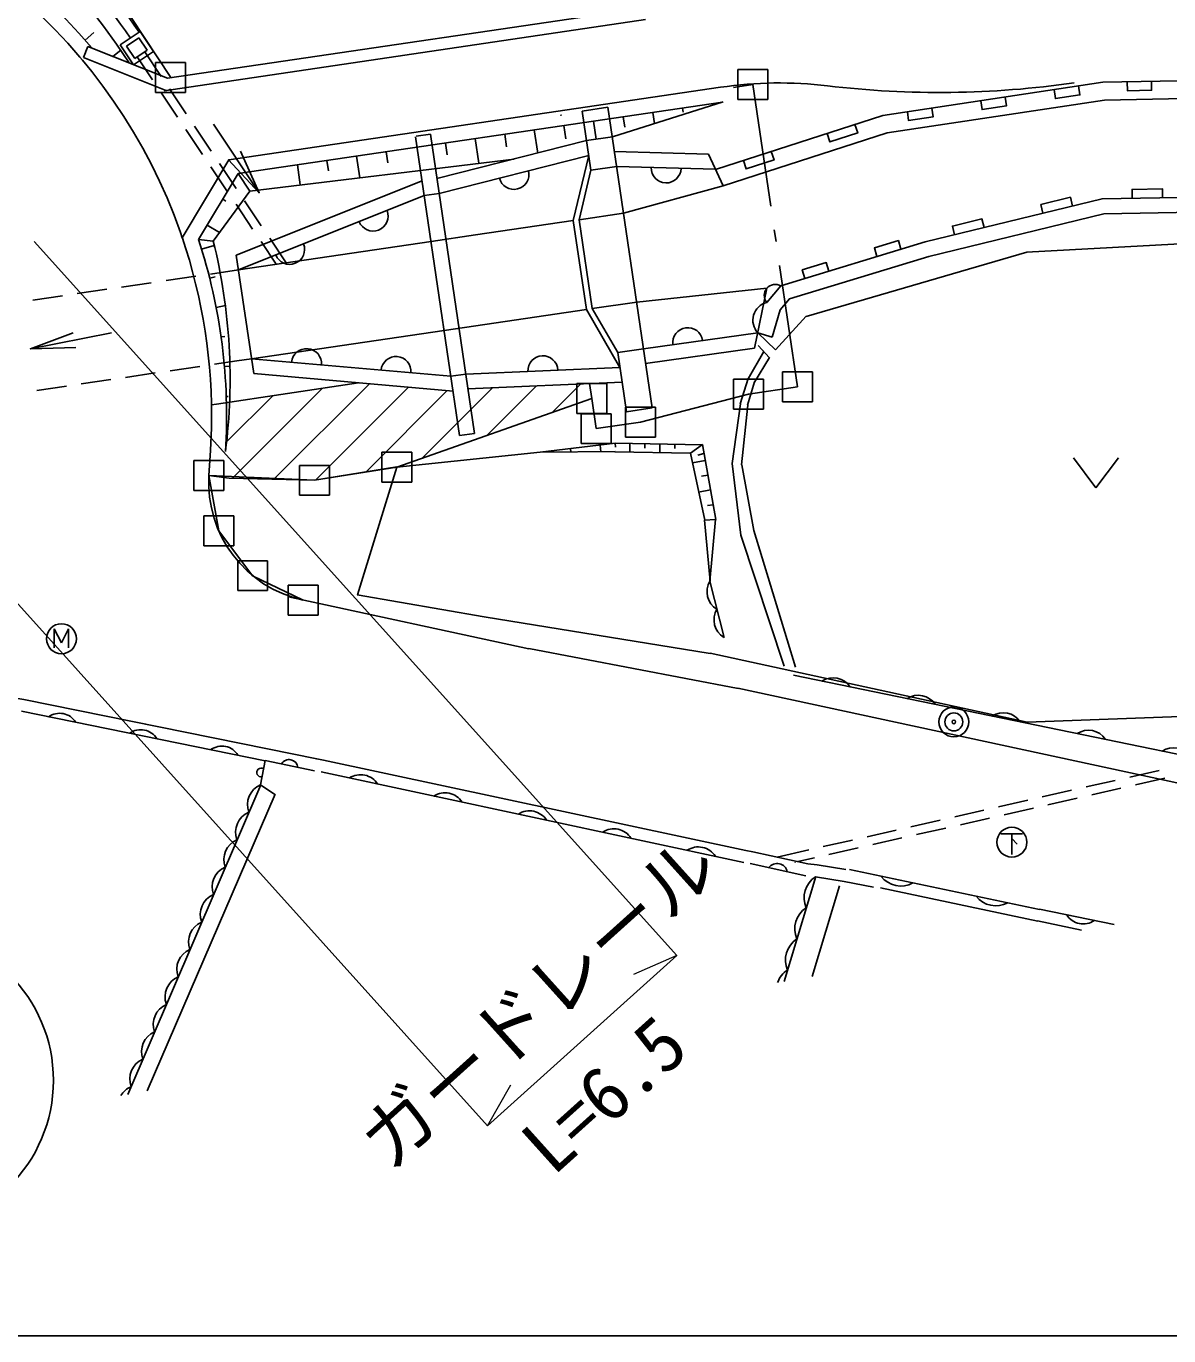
# Model space of a CAD drawing. Units: millimetres, scale not verified. Extents: x 40000 to 680000, y 20000 to 380000.
# Drawn here: x 303344 to 341502, y 205000 to 248726 of the extents above; entities that cross this region are included whole.
import ezdxf
from ezdxf.enums import TextEntityAlignment as Align

# ---------------------------------------------------------------- set-up
doc = ezdxf.new("R2010")
doc.units = ezdxf.units.MM
doc.header["$LTSCALE"] = 1000
for name, color, linetype, lineweight in [('M-BGD', 7, 'Continuous', 25), ('M-BMK-ROW', 30, 'Continuous', 25), ('M-STR-HTXT', 7, 'Continuous', 13), ('M-STR-STRC', 7, 'Continuous', 25), ('M-TTL-BAND', 7, 'Continuous', 25)]:
    doc.layers.add(name, color=color, linetype=linetype, lineweight=lineweight)
doc.styles.add('ＭＳ ゴシック', font='')
doc.styles.get('ＭＳ ゴシック').set_extended_font_data('MS Gothic')

msp = doc.modelspace()

# ---------------------------------------------------------------- linework, layer by layer
at = {"layer": 'M-BGD'}
for p, q in [((308068, 246994), (326090, 249655)), ((307951, 246572), (324029, 248946)), ((305310, 248259), (305602, 248516)), ((306486, 248101), (307150, 248546)), ((307150, 248546), (307596, 247882)), ((305258, 247681), (305405, 248053)), ((305405, 248053), (308068, 246994)), ((306486, 248101), (306931, 247436)), ((306694, 248060), (307109, 248338)), ((306694, 248060), (306972, 247645)), ((307109, 248338), (307387, 247923)), ((305258, 247681), (308045, 246572)), ((306241, 247720), (306501, 247926)), ((306931, 247436), (307596, 247882)), ((306972, 247645), (307387, 247923)), ((307055, 247700), (307566, 246938)), ((307304, 247867), (307855, 247045)), ((308134, 246630), (308691, 245799)), ((310113, 244263), (326528, 246687)), ((331953, 245748), (339303, 246854)), ((339303, 246854), (344152, 246952)), ((307845, 246522), (308402, 245692)), ((310420, 243803), (326601, 246192)), ((322919, 245032), (326623, 246201)), ((321913, 245894), (322773, 246021)), ((322204, 243915), (321913, 245894)), ((322773, 246021), (324252, 235979)), ((324270, 245848), (324325, 245476)), ((325259, 245994), (325280, 245853)), ((326363, 243946), (331953, 245748)), ((308969, 245384), (309526, 244553)), ((311129, 243167), (309594, 245458)), ((321302, 245410), (321368, 244962)), ((322292, 245556), (322381, 244952)), ((323281, 245702), (323333, 245350)), ((308680, 245276), (309237, 244446)), ((317818, 235059), (316350, 245027)), ((316367, 245050), (316841, 245120)), ((318313, 235132), (316841, 245120)), ((322058, 244905), (317060, 243636)), ((318335, 244972), (318456, 244148)), ((319324, 245118), (319387, 244693)), ((320313, 245264), (320427, 244491)), ((322058, 244905), (322919, 245032)), ((315367, 244533), (315422, 244161)), ((317345, 244826), (317404, 244427)), ((322991, 244544), (326127, 244458)), ((326616, 243397), (326127, 244458)), ((308554, 241665), (310113, 244263)), ((309515, 244030), (310072, 243200)), ((309804, 244138), (310361, 243308)), ((319642, 244291), (310807, 243223)), ((312399, 244095), (312497, 243428)), ((313388, 244241), (313439, 243895)), ((314377, 244387), (314484, 243668)), ((322131, 244410), (317133, 243141)), ((321613, 242236), (322131, 244410)), ((322204, 243915), (323065, 244042)), ((323065, 244042), (326364, 243952)), ((309101, 241605), (310420, 243803)), ((316565, 243563), (310360, 241084)), ((310420, 243803), (310807, 243223)), ((321810, 242265), (322204, 243915)), ((309592, 241548), (310807, 243223)), ((316638, 243068), (317133, 243141)), ((323294, 242484), (326616, 243397)), ((339269, 242961), (354465, 243247)), ((309906, 242946), (310009, 242884)), ((310351, 242784), (310907, 241954)), ((316638, 243068), (310433, 240590)), ((310639, 242892), (311196, 242062)), ((333360, 241523), (339274, 242966)), ((321810, 242265), (323294, 242484)), ((322248, 239297), (321810, 242265)), ((309391, 242088), (309804, 241841)), ((321613, 242236), (318348, 241755)), ((322050, 239268), (321613, 242236)), ((309101, 241605), (309592, 241548)), ((309204, 241278), (309626, 241407)), ((310433, 240590), (316864, 241537)), ((311186, 241539), (311697, 240776)), ((311475, 241646), (312026, 240824)), ((316864, 241537), (318348, 241755)), ((328545, 240057), (333365, 241528)), ((346404, 241711), (336750, 241180)), ((310360, 241084), (310943, 237128)), ((336755, 241185), (329387, 239036)), ((309500, 240452), (310433, 240590)), ((306532, 240015), (307521, 240161)), ((308016, 240234), (309005, 240379)), ((309472, 240315), (309655, 240360)), ((328073, 239504), (328550, 240062)), ((303564, 239578), (304553, 239724)), ((305048, 239796), (306037, 239942)), ((323732, 239516), (328081, 239975)), ((327671, 237972), (328081, 239975)), ((309688, 239339), (309995, 239398)), ((322050, 239268), (317301, 238569)), ((322050, 239268), (323173, 237336)), ((323732, 239516), (322248, 239297)), ((322248, 239297), (323100, 237831)), ((329392, 239041), (328362, 237925)), ((303485, 237958), (306191, 238490)), ((309853, 238352), (309975, 238370)), ((310870, 237622), (317301, 238569)), ((323961, 237958), (327782, 238491)), ((328367, 237920), (327777, 238486)), ((327777, 238486), (328257, 238347)), ((323961, 237958), (323100, 237831)), ((324030, 237463), (327671, 237972)), ((328165, 237656), (327786, 238070)), ((309633, 237439), (310376, 237549)), ((310376, 237549), (310870, 237622)), ((317526, 237037), (310870, 237622)), ((323100, 237831), (323392, 235852)), ((327453, 236953), (327976, 237863)), ((327665, 236843), (328170, 237661)), ((306665, 237002), (307655, 237148)), ((308149, 237221), (309139, 237367)), ((309965, 237359), (310148, 237375)), ((317599, 236543), (310943, 237128)), ((317526, 237037), (318021, 237110)), ((323173, 237336), (318021, 237110)), ((303697, 236565), (304687, 236711)), ((305181, 236784), (306171, 236929)), ((314438, 236820), (309701, 236106)), ((310235, 233631), (313244, 236640)), ((311615, 233597), (314806, 236788)), ((313002, 233569), (316106, 236674)), ((316564, 234303), (318912, 236651)), ((323246, 236842), (318094, 236616)), ((318743, 235068), (320391, 236716)), ((320923, 235834), (321871, 236781)), ((322230, 236293), (322156, 236794)), ((327188, 236118), (327458, 236958)), ((327435, 236071), (327670, 236848)), ((310025, 236361), (310084, 236363)), ((311579, 236389), (310037, 234847)), ((314687, 233841), (317406, 236560)), ((315722, 234007), (322230, 236293)), ((309701, 236106), (309533, 236081)), ((324252, 235979), (323392, 235852)), ((326923, 234121), (327193, 236123)), ((327440, 236076), (327234, 234076)), ((310033, 235361), (310086, 235360)), ((317818, 235059), (318313, 235132)), ((315717, 234007), (320512, 234504)), ((320507, 234499), (323013, 234807)), ((320507, 234499), (323011, 234523)), ((321533, 234507), (321519, 234622)), ((322539, 234515), (322512, 234742)), ((323006, 234518), (325529, 234468)), ((323008, 234802), (325930, 234754)), ((323024, 234670), (323008, 234802)), ((323508, 234795), (323508, 234509)), ((324008, 234787), (324008, 234642)), ((324508, 234780), (324508, 234491)), ((325008, 234772), (325008, 234629)), ((325925, 234759), (325524, 234473)), ((325524, 234473), (326004, 232229)), ((325979, 234458), (325773, 234399)), ((326373, 232253), (325925, 234759)), ((312968, 233564), (315722, 234012)), ((314404, 229738), (315717, 234007)), ((326019, 234227), (325592, 234152)), ((327212, 231727), (326918, 234126)), ((327646, 231887), (327239, 234081)), ((338317, 234310), (339067, 233310)), ((339067, 233310), (339817, 234310)), ((309448, 233726), (310125, 233634)), ((310125, 233634), (312968, 233564)), ((326107, 233735), (325901, 233699)), ((326194, 233243), (325800, 233173)), ((326281, 232750), (326097, 232718)), ((326368, 232258), (325999, 232234)), ((326182, 230194), (325999, 232234)), ((326368, 232258), (326177, 230199)), ((329034, 227328), (327641, 231892)), ((328651, 227355), (327207, 231732)), ((326651, 228315), (326177, 230199)), ((312109, 229670), (320130, 227938)), ((318642, 229006), (314399, 229743)), ((326185, 227784), (318637, 229011)), ((304278, 227972), (304278, 228601)), ((304278, 228601), (304527, 228142)), ((304520, 228142), (304762, 228601)), ((304762, 228601), (304762, 227974)), ((320125, 227943), (327116, 226615)), ((336774, 225484), (326180, 227789)), ((328966, 227055), (346016, 223547)), ((327111, 226620), (345303, 222697)), ((311327, 224202), (303187, 225852)), ((336769, 225489), (343985, 225762)), ((311322, 224207), (311170, 223396)), ((312975, 223862), (311322, 224207)), ((327305, 220807), (313195, 223830)), ((339715, 223546), (338740, 223325)), ((341178, 223878), (340203, 223657)), ((340392, 223395), (341367, 223617)), ((311175, 223401), (306738, 213062)), ((311654, 223084), (307386, 213174)), ((311170, 223396), (311649, 223079)), ((338252, 223214), (337277, 222993)), ((338929, 223063), (339904, 223284)), ((336790, 222882), (335814, 222661)), ((336004, 222398), (336979, 222620)), ((337466, 222730), (338442, 222952)), ((333864, 222218), (332889, 221997)), ((335327, 222550), (334352, 222329)), ((334541, 222066), (335516, 222287)), ((332401, 221886), (331426, 221665)), ((333078, 221733), (334053, 221955)), ((335896, 221765), (336618, 221765)), ((336257, 221068), (336257, 221765)), ((330938, 221554), (329963, 221333)), ((330153, 221069), (331128, 221290)), ((331615, 221401), (332591, 221623)), ((336256, 221599), (336441, 221415)), ((329476, 221222), (328422, 220983)), ((329111, 220832), (329665, 220958)), ((329385, 220363), (327522, 220771)), ((329019, 220817), (329029, 220807)), ((337186, 219236), (330834, 220564)), ((329709, 220334), (328655, 216832)), ((330503, 220024), (329593, 216994)), ((329704, 220329), (330660, 220168)), ((330655, 220173), (331640, 219978)), ((331875, 219958), (337125, 218846)), ((339677, 218728), (337181, 219241)), ((337120, 218851), (338583, 218540))]:
    msp.add_line(p, q, dxfattribs=at)
for points in [[(305223, 247593), (305140, 247694), (304733, 248157), (304311, 248606), (303874, 249042)], [(308554, 241664), (308495, 241842), (308281, 242420), (308048, 242991), (307797, 243554), (307526, 244108), (307238, 244653), (306931, 245188), (306607, 245712), (306265, 246226), (305906, 246727), (305531, 247217), (305223, 247593)], [(337669, 246608), (337714, 246311), (338531, 246434), (338486, 246731)], [(340111, 246870), (340117, 246570), (340925, 246586), (340919, 246886)], [(344164, 246352), (339353, 246255), (332091, 245162), (326616, 243397)], [(335219, 246239), (335264, 245943), (336081, 246066), (336036, 246362)], [(332770, 245871), (332814, 245574), (333631, 245697), (333586, 245994)], [(330090, 245147), (330182, 244862), (331113, 245162), (331021, 245448)], [(310087, 244274), (311129, 243167), (310502, 244552)], [(327295, 244246), (327387, 243960), (328318, 244261), (328226, 244546)], [(340282, 242979), (340276, 243279), (341289, 243298), (341294, 242998)], [(328257, 238347), (328523, 239261), (328830, 239622), (333492, 241040), (339333, 242462), (354443, 242742), (356478, 242565), (358499, 242175), (360635, 241145), (362718, 238889), (364465, 236374), (365168, 235141)], [(337299, 242481), (337228, 242773), (338213, 243013), (338284, 242721)], [(334345, 241763), (334274, 242054), (335259, 242294), (335330, 242002)], [(331755, 241034), (331668, 241321), (332470, 241566), (332558, 241279)], [(329348, 240302), (329260, 240589), (330063, 240833), (330150, 240546)], [(304908, 238493), (303485, 237958), (305005, 238002)], [(309448, 233726), (309501, 234560), (309536, 235319)], [(330720, 220567), (329761, 220725), (329446, 220763), (327609, 221158), (327381, 221203), (313277, 224217), (313046, 224259), (311402, 224599), (303260, 226246), (300970, 226627), (298860, 226772), (297480, 226691)]]:
    msp.add_lwpolyline(points, dxfattribs=at)
for centre, radius in [((304522, 228274), 500), ((334323, 225498), 500), ((334323, 225498), 300), ((334323, 225498), 60), ((336261, 221481), 500)]:
    msp.add_circle(centre, radius, dxfattribs=at)
for centre, radius, start, end in [((289672, 236488), 20348, 32.7858, 98.1751), ((291037, 235718), 19000, 40.28, 101.508), ((289672, 236488), 21198, 34.6027, 47.2489), ((289672, 236488), 20848, 34.6156, 47.2203), ((328500, 233332), 13500, 83.1835, 98.3988), ((333841, 278013), 31500, 263.1835, 278.2128), ((321217, 245744), 20, 98.3788, 188.3788), ((324714, 243994), 500, 178.3214, 358.3214), ((319632, 243776), 500, 194.2447, 14.2447), ((314929, 242385), 500, 201.7745, 21.7745), ((291036, 235718), 18500, 358.7633, 18.8062), ((291036, 235718), 19000, 356.4043, 18.0481), ((291005, 236949), 19148, 352.7334, 13.8982), ((312143, 241273), 500, 201.7745, 21.7745), ((328363, 239735), 371, 60.5177, 218.536), ((328230, 238907), 618, 104.7505, 222.8692), ((325437, 238161), 500, 8.0368, 188.0368), ((312706, 237461), 500, 354.9774, 174.9774), ((315694, 237198), 500, 354.9774, 174.9774), ((320597, 237223), 500, 2.514, 182.514), ((313441, 233475), 4000, 176.405, 257.8381), ((326766, 229847), 686, 149.1504, 238.9013), ((327001, 228908), 686, 149.1504, 238.9013), ((330294, 226285), 684, 33.4313, 123.3701), ((333134, 225702), 684, 33.4312, 123.3702), ((304458, 225155), 631, 31.6626, 125.466), ((335974, 225119), 684, 33.4311, 123.3709), ((307169, 224607), 631, 31.6625, 125.4668), ((338814, 224536), 684, 33.4323, 123.3697), ((309880, 224058), 631, 31.6625, 125.4668), ((341654, 223953), 684, 33.4323, 123.3697), ((311194, 223811), 147, 58.421, 280.3331), ((312126, 223942), 297, 7.3551, 149.322), ((314510, 223057), 678, 32.7521, 123.1239), ((311452, 222732), 721, 113.0564, 200.5156), ((317330, 222454), 678, 32.7521, 123.1239), ((311059, 221816), 721, 113.056, 200.515), ((320150, 221851), 678, 32.7521, 123.1239), ((322970, 221249), 678, 32.7521, 123.1239), ((310666, 220900), 721, 113.0577, 200.5144), ((325791, 220646), 678, 32.7521, 123.1239), ((310273, 219984), 721, 113.0573, 200.5147), ((328422, 220422), 349, 13.1702, 142.5792), ((330157, 219627), 836, 122.8209, 203.7776), ((332552, 220845), 828, 217.5957, 298.9175), ((309880, 219068), 721, 113.0558, 200.5158), ((335723, 220186), 828, 217.5957, 298.9175), ((329846, 218588), 836, 122.8205, 203.7774), ((309487, 218152), 721, 113.0564, 200.5156), ((338644, 219396), 646, 212.0677, 304.7174), ((329534, 217549), 836, 122.8211, 203.7773), ((309094, 217236), 721, 113.0572, 200.5146), ((308702, 216320), 721, 113.0563, 200.5155), ((329222, 216509), 836, 122.8212, 160.0479), ((308309, 215403), 721, 113.0563, 200.5155), ((307916, 214487), 721, 113.0573, 200.5147), ((307523, 213571), 721, 113.056, 200.515), ((307130, 212655), 721, 113.0577, 149.3264)]:
    msp.add_arc(centre, radius, start, end, dxfattribs=at)
at = {"layer": 'M-BMK-ROW'}
for p, q in [((306190, 250012), (308176, 247010)), ((308667, 247514), (307667, 247514)), ((307667, 247514), (307667, 246514)), ((308667, 246514), (308667, 247514)), ((328111, 247276), (327111, 247276)), ((327111, 247276), (327111, 246276)), ((328111, 246276), (328111, 247276)), ((327611, 246775), (326964, 246680)), ((327611, 246776), (328209, 242720)), ((307667, 246514), (308667, 246514)), ((327111, 246276), (328111, 246276)), ((328326, 241928), (328385, 241533)), ((328502, 240741), (329100, 236685)), ((329600, 237185), (328600, 237185)), ((328600, 237185), (328600, 236185)), ((329600, 236185), (329600, 237185)), ((322730, 236793), (321730, 236793)), ((321730, 236793), (321730, 235793)), ((322730, 235793), (322730, 236793)), ((327964, 236944), (326964, 236944)), ((326964, 236944), (326964, 235944)), ((327460, 236443), (329100, 236685)), ((327964, 235944), (327964, 236944)), ((322230, 236293), (315722, 234007)), ((322379, 235289), (322230, 236293)), ((327460, 236443), (323862, 235508)), ((328600, 236185), (329600, 236185)), ((321730, 235793), (322730, 235793)), ((322879, 235789), (321879, 235789)), ((321879, 235789), (321879, 234789)), ((322306, 235783), (322303, 235798)), ((322879, 234789), (322879, 235789)), ((324362, 236008), (323362, 236008)), ((323362, 236008), (323362, 235008)), ((324362, 235008), (324362, 236008)), ((326964, 235944), (327964, 235944)), ((323862, 235508), (322379, 235289)), ((323362, 235008), (324362, 235008)), ((316222, 234507), (315222, 234507)), ((315222, 234507), (315222, 233507)), ((316222, 233507), (316222, 234507)), ((321879, 234789), (322879, 234789)), ((309948, 234226), (308948, 234226)), ((308948, 234226), (308948, 233226)), ((309948, 233226), (309948, 234226)), ((313468, 234064), (312468, 234064)), ((312468, 234064), (312468, 233064)), ((315722, 234007), (312968, 233564)), ((313468, 233064), (313468, 234064)), ((309448, 233726), (309774, 231877)), ((312968, 233564), (309448, 233726)), ((315222, 233507), (316222, 233507)), ((308948, 233226), (309948, 233226)), ((312468, 233064), (313468, 233064)), ((310274, 232377), (309274, 232377)), ((309274, 232377), (309274, 231377)), ((310274, 231377), (310274, 232377)), ((309774, 231877), (310907, 230380)), ((309274, 231377), (310274, 231377)), ((311407, 230880), (310407, 230880)), ((310407, 230880), (310407, 229880)), ((311407, 229880), (311407, 230880)), ((310907, 230380), (312598, 229565)), ((313098, 230065), (312098, 230065)), ((312098, 230065), (312098, 229065)), ((313098, 229065), (313098, 230065)), ((310407, 229880), (311407, 229880)), ((312098, 229065), (313098, 229065))]:
    msp.add_line(p, q, dxfattribs=at)
at = {"layer": 'M-STR-HTXT'}
for p, q in [((325075, 217699), (303613, 241542)), ((296784, 236412), (318752, 212007)), ((318752, 212007), (325075, 217699)), ((325075, 217699), (323625, 217067)), ((318752, 212007), (319532, 213382))]:
    msp.add_line(p, q, dxfattribs=at)
at = {"layer": 'M-STR-STRC'}
msp.add_circle((299253, 213528), 5000, dxfattribs=at)
at = {"layer": 'M-TTL-BAND'}
msp.add_line((40000, 205000), (579000, 205000), dxfattribs=at)

# ---------------------------------------------------------------- texts
at = {"layer": 'M-STR-HTXT', "style": 'ＭＳ ゴシック'}
for s, p in [('ガードレール', (320447, 216160)), ('L=6.5', (322639, 213065))]:
    msp.add_text(s, height=1833, rotation=41.991, dxfattribs=at).set_placement(p, align=Align.MIDDLE_CENTER)

doc.saveas('drawing.dxf')
